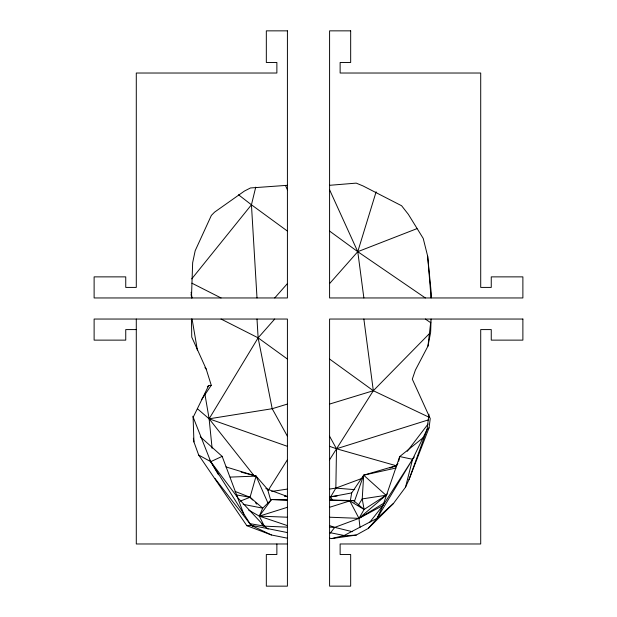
<?xml version="1.0" encoding="UTF-8"?>
<svg xmlns="http://www.w3.org/2000/svg" width="617" height="617" viewBox="0 0 617 617"><rect width="100%" height="100%" fill="white"/><g stroke="black" fill="none" stroke-linecap="round" stroke-linejoin="round"><path stroke-width="0.93" d="M329.586 499.662L330.627 496.901L335.856 488.109L336.496 448.767L329.586 436.258M191.455 297.957L192.658 262.688L195.18 250.726L211.361 215.41L214.554 212.163L244.479 191.023L250.487 187.961L287.414 185.308M427.967 346.106L431.09 319.043L430.635 332.339L427.967 346.106L415.364 370.154L412.303 379.154L430.242 418.588L429.054 427.859L408.994 479.648L405.531 487.183L393.415 503.503L368.341 528.383L356.225 535.078L331.622 538.602L329.586 538.194M428.946 414.208L427.087 429.424L408.994 479.648M350.387 500.433L351.69 492.921L363.675 475.175L396.932 465.465M398.713 461.177L399.708 456.557L423.385 437.53M257.004 297.957L251.443 204.798L255.739 187.152M405.531 487.183L412.572 459.287L427.087 429.424L429.054 427.859M329.586 283.589L357.767 251.682L376.123 191.818M368.341 528.383L377.072 518.303L382.964 505.47L399.708 456.557L412.572 459.287L414.331 457.004M354.104 502.277L363.675 475.175L396.06 467.994M268.11 529.108L264.338 526.154L259.325 516.128L262.719 508.161L271.472 499.546L287.414 499.955M191.455 319.043L191.756 337.113L206.186 369.051L211.269 385.301L208.693 385.54L193.113 417.393L193.931 441.942L198.682 455.045L246.839 525.699L271.426 534.978L287.414 538.194M387.291 493.885L386.026 495.281L364.099 509.472L358.978 518.357L359.981 527.404M331.622 538.602L344.139 535.502L377.072 518.303L412.572 459.287L382.964 505.47L369.483 522.584M212.109 448.312L209.124 418.812L258.122 337.838L274.727 319.043M358.207 505.4L362.225 498.914L363.675 475.175L386.026 495.281L358.978 518.357L334.761 527.373L329.586 527.149M268.102 490.546L287.414 459.773M329.586 459.773L373.324 390.723L429.633 333.388M201.574 399.608L211.269 385.301M248.751 510.19L259.325 516.128L271.472 499.546L287.414 500.148M389.89 468.064L396.199 465.719L397.934 463.444M407.212 451.312L428.09 424.018M330.164 533.242L334.761 527.373L352.353 531.692M191.74 278.884L251.443 204.798L287.414 231.082M274.727 297.957L287.414 283.589M207.327 386.82L208.693 385.54M377.072 518.303L393.415 503.503M384.082 503.025L358.978 518.357L329.586 517.216M382.964 505.47L358.978 518.357L349.824 500.911L329.586 500.148M198.682 455.045L210.736 461.663L222.166 456.372L243.831 514.223M240.214 501.135L250.055 497.279L256.07 476.093L225.984 466.93M329.586 231.082L357.767 251.682L416.969 228.645M329.586 489.065L335.856 488.109L361.971 478.422M329.586 446.338L336.496 448.767L428.468 419.861M287.414 525.622L259.325 516.128L287.414 507.29M329.586 507.29L349.824 500.911L353.572 500.58L364.099 509.472L362.225 498.914L386.026 495.281M287.414 404.073L272.197 408.716L209.124 418.812L197.448 408.786M329.586 404.073L373.324 390.723L429.548 417.47M342.319 535.949L356.225 535.078M351.69 492.921L330.627 496.901L329.586 496.67L337.167 495.968M271.704 491.456L287.414 489.065M246.839 525.699L251.026 525.26L287.414 532.579M329.586 185.308L356.217 183.126L362.981 185.918L401.605 205.746L408.338 214.323L423.216 238.417L427.65 256.14L431.26 293.214L431.09 297.957L427.65 256.14M230.218 477.103L256.07 476.093L267.616 489.366L270.74 500.426M136.288 329.586L125.745 329.586L125.745 340.129L94.116 340.129L94.116 319.043L287.414 319.043L287.414 586.15L266.328 586.15L266.328 554.521L276.871 554.521L276.871 543.978M287.414 543.978L136.288 543.978L136.288 319.043M329.586 499.955L353.572 500.58M259.325 516.128L287.414 517.216M287.414 527.149L264.338 526.154L249.738 523.632M335.856 488.109L354.744 489.651M236.82 494.981L250.055 497.279L262.719 508.161L243.183 504.336M329.586 532.579L344.139 535.502M284.638 496.053L287.414 496.67L284.599 495.991M241.162 472.136L256.07 476.093L268.079 503.341M336.496 448.767L396.199 465.719M329.586 525.622L334.761 527.373M204.906 394.109L209.124 418.812L287.414 446.338M329.586 496.523L330.627 496.901L332.455 500.186M287.414 496.523L265.85 488.587M235.046 491.394L250.055 497.279L252.762 500.009M271.426 534.978L251.026 525.26L214.932 478.399M252.723 526.077L251.026 525.26L209.68 460.074M250.463 524.836L253.055 526.093M191.902 283.18L221.048 297.957M221.048 319.043L258.122 337.838L287.414 359.048M349.824 500.911L364.099 509.472M329.586 189.774L357.767 251.682L425.352 297.957M425.352 319.043L430.843 322.807M329.586 359.048L373.324 390.723L363.868 319.043M238.501 194.771L251.443 204.798M261.4 523.764L264.338 526.154L238.123 498.135L210.736 461.663L192.805 416.244M200.255 436.751L222.166 456.372M255.461 502.747L256.819 504.112M204.921 367.601L206.186 369.051M209.124 418.812L254.536 476.285M210.736 461.663L218.472 474.781M287.414 436.258L272.197 408.716L258.122 337.838L257.004 319.043M285.424 185.409L287.414 189.774M191.054 294.494L191.432 296.376M191.108 292.281L192.072 297.957M192.072 319.043L197.432 350.402M193.36 438.217L193.931 441.942M357.767 251.682L363.868 297.957M287.414 30.85L266.328 30.85L266.328 62.479L276.871 62.479L276.871 73.022L136.288 73.022L136.288 287.414L125.745 287.414L125.745 276.871L94.116 276.871L94.116 297.957L287.414 297.957L287.414 30.85M350.672 30.85L329.586 30.85L329.586 297.957L522.884 297.957L522.884 276.871L491.255 276.871L491.255 287.414L480.712 287.414L480.712 73.022L340.129 73.022L340.129 62.479L350.672 62.479L350.672 30.85M522.884 319.043L329.586 319.043L329.586 586.15L350.672 586.15L350.672 554.521L340.129 554.521L340.129 543.978L480.712 543.978L480.712 329.586L491.255 329.586L491.255 340.129L522.884 340.129L522.884 319.043"/></g></svg>
